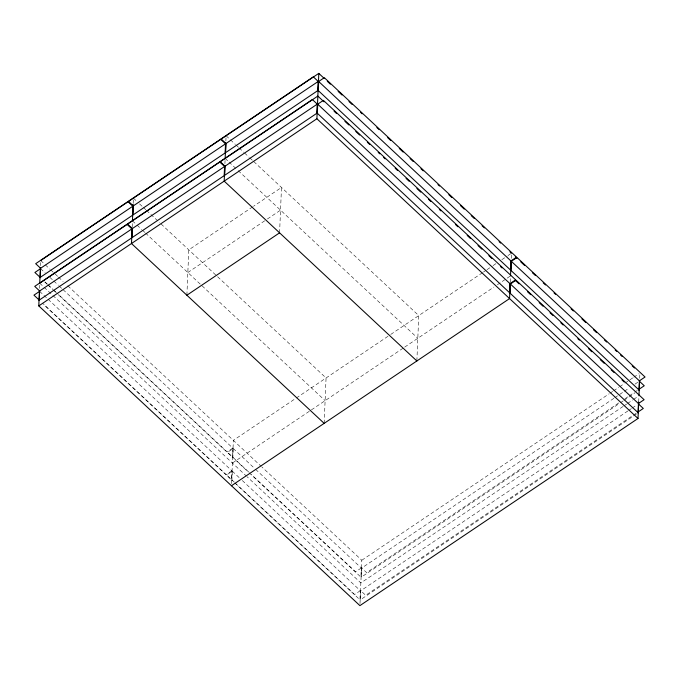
<?xml version="1.0" encoding="UTF-8"?>
<svg xmlns="http://www.w3.org/2000/svg" width="679" height="679" viewBox="0 0 679 679"><rect width="100%" height="100%" fill="white"/><g stroke="black" fill="none" stroke-linecap="round" stroke-linejoin="round"><path stroke-width="0.51" stroke-dasharray="3.4 2.55" d="M39.526 288.371L39.654 285.282M40.477 265.684L40.604 262.586M132.184 227.024L132.354 222.89M133.177 203.301L133.347 199.176M186.886 295.221L188.787 249.847L252.63 206.883M224.927 163.605L225.055 160.507M225.878 140.909L226.005 137.82M48.141 299.303L231.879 470.793L231.497 479.892L43.88 304.778M63.045 289.636L232.829 448.106L232.447 457.205L56.467 292.946M231.547 483.677L233.364 440.357L295.458 398.573M234.331 482.183L226.616 474.986L232.286 471.167L231.904 480.274L234.221 482.429M248.395 471.735L227.567 452.29L233.237 448.479L232.855 457.587L248.285 471.981M279.587 232.838L281.488 187.455L253.505 206.289M324.163 423.357L326.064 377.974L160.32 223.272M242.31 480.528L360.328 590.679L359.946 599.778L234.993 483.151M255.61 469.359L361.279 567.984L360.897 577.091L249.057 472.703M359.997 603.563L361.814 560.251L261.992 467.084M627.854 410.982L360.77 590.722L360.388 599.812L632.743 416.524M613.867 398.335L361.72 568.034L361.338 577.125L619.638 403.292M416.864 360.973L418.765 315.591L253.021 160.889M510.26 282.082L510.43 277.957M511.253 258.359L511.423 254.235M638.71 401.968L638.922 396.816M639.703 378.254L639.915 373.094M187.837 272.534L266.541 219.563M267.416 218.977L280.537 210.15M296.333 397.987L389.907 335.01M390.781 334.424L482.608 272.627M483.482 272.041L486.105 270.276M486.979 269.682L492.233 266.151M493.107 265.565L496.604 263.206M501.849 259.675L507.094 256.144M507.968 255.559L511.465 253.208M232.829 448.106L227.168 451.917L56.612 292.725M232.413 463.053L404.03 347.555M404.701 347.105L493.905 287.073M497.317 284.781L510.515 275.895M231.879 470.793L226.217 474.604L42.48 303.114M361.814 560.251L609.114 393.82M609.997 393.234L612.636 391.452M613.519 390.858L618.798 387.31M619.672 386.716L624.077 383.754M624.96 383.16L632.879 377.83M633.753 377.235L639.041 373.688M361.279 567.984L355.609 571.803L251.476 474.613M614.75 397.75L623.534 391.834M624.417 391.248L628.805 388.286M634.958 384.153L638.472 381.785M618.773 402.919L366.618 572.609L361.72 568.034M624.926 398.777L628.44 396.409M629.314 395.823L633.711 392.861M634.585 392.275L637.225 390.501M620.521 402.698L623.152 400.924M624.035 400.338L634.576 393.243M623.127 406.441L360.863 582.938L247.114 476.777M624.001 405.855L626.649 404.073M627.523 403.479L632.803 399.931M633.685 399.337L638.09 396.375M360.328 590.679L354.659 594.49L235.104 482.905M628.737 410.388L631.368 408.614M632.251 408.02L636.639 405.066M636.274 413.188L365.667 595.296L360.77 590.722M633.626 415.93L636.257 414.156M226.099 135.758L235.384 144.423M236.097 145.094L238.473 147.309M239.178 147.963L243.786 152.274M244.559 152.987L249.176 157.299M249.948 158.02L252.257 160.168M225.148 158.445L228.237 161.339M228.993 162.035L237.523 170.005M238.219 170.65L417.814 338.278M133.398 198.141L136.487 201.026M139.551 203.887L142.683 206.806M143.396 207.477L145.773 209.701M146.545 210.422L159.701 222.695M132.439 220.828L136.292 224.418M137.056 225.139L141.724 229.502M142.446 230.164L144.822 232.388M145.518 233.041L325.114 400.661M40.689 260.524L44.559 264.139M45.332 264.861L49.974 269.19M50.755 269.919L57.715 276.412M58.487 277.134L63.13 281.471M67.773 285.808L261.22 466.363M40.562 268.655L45.213 272.992M49.864 277.338L52.97 280.232M53.743 280.953L58.394 285.299M59.166 286.02L62.273 288.914M233.237 448.479L254.837 468.637M44.975 281.87L47.309 284.043M48.082 284.764L52.733 289.11M53.505 289.831L55.831 292.004M44.831 282.091L47.157 284.263M47.937 284.985L52.589 289.33M53.361 290.052L55.686 292.225M39.738 283.219L52.122 294.771M52.894 295.492L246.341 476.047M39.611 291.342L47.369 298.582M232.286 471.167L239.229 477.651"/><path stroke-width="1.02" d="M638.71 401.968L638.014 418.476L359.912 605.626L38.788 305.906L39.441 290.434M40.392 267.747L39.738 283.219L317.848 96.062L324.036 101.842M39.229 300.441L39.645 290.968L34.731 286.377L126.956 224.308L131.879 228.899L131.497 238.023L39.263 300.093M40.18 277.753L40.596 268.281L35.681 263.69L127.907 201.621L132.829 206.212L132.447 215.336L40.214 277.397M132.142 228.051L131.488 243.523L324.163 423.357M132.439 220.828L133.135 204.328M132.346 228.585L131.964 237.709L224.197 175.64L224.579 166.516L219.657 161.925L127.431 223.994L132.346 228.585L224.579 166.516M133.296 205.89L132.914 215.014L225.148 152.945L225.53 143.821L220.607 139.237L128.382 201.298L133.296 205.89L225.53 143.821M224.842 165.668L224.189 181.132L416.864 360.973M225.148 158.445L225.793 142.972M225.046 166.194L224.664 175.318L316.898 113.249L317.28 104.133L312.357 99.541L220.132 161.61L225.046 166.194L317.28 104.133M225.997 143.507L225.615 152.631L317.848 90.562L318.23 81.438L313.308 76.846L221.082 138.915L225.997 143.507L318.23 81.438M638.014 418.476L316.898 118.749L318.799 73.374L226.973 135.163M317.713 104.184L317.339 113.283L509.598 292.734L509.98 283.644L317.713 104.184L323.382 100.373L515.641 279.833L509.98 283.644M318.663 81.497L318.29 90.596L510.549 270.047L510.931 260.948L318.663 81.497L324.333 77.686L516.592 257.137L510.931 260.948M510.218 283.118L509.564 298.582L231.463 485.74M510.515 275.895L511.168 260.422M638.014 412.976L638.43 403.521L644.099 399.702L516.057 280.198L510.387 284.009L510.005 293.116L638.048 412.628M638.964 390.281L639.38 380.834L645.05 377.015L517.008 257.511L511.338 261.322L510.956 270.429L638.998 389.933M638.964 395.781L639.618 380.316M40.689 260.524L226.099 135.758M40.596 268.281L132.829 206.212M40.562 268.655L34.901 272.466L40.324 277.533M39.645 290.968L131.879 228.899M39.611 291.342L33.95 295.153L39.374 300.22M38.788 305.906L316.898 118.749M186.886 295.221L279.587 232.838M638.981 389.313L644.252 385.765L639.346 381.191M638.031 412.009L643.302 408.461L638.396 403.886M318.799 73.374L324.214 78.425M327.303 81.319L330.401 84.204M338.142 91.427L342.012 95.035M348.972 101.536L352.07 104.43M360.583 112.375L362.128 113.817M376.828 127.542L379.154 129.706M387.667 137.65L390.756 140.536M399.269 148.48L403.139 152.096M410.099 158.589L413.197 161.483M420.938 168.706L423.255 170.87M437.955 184.595L439.508 186.038M448.794 194.703L451.883 197.589M460.396 205.533L464.266 209.149M471.234 215.65L474.324 218.536M482.065 225.759L484.39 227.923M499.09 241.648L500.635 243.09M509.921 251.756L511.465 253.208M515.336 256.815L516.889 258.258M520.751 261.873L524.621 265.481M532.361 272.703L535.459 275.589M543.192 282.812L545.517 284.985M554.03 292.929L555.575 294.372M571.047 308.818L573.373 310.982M581.886 318.926L585.756 322.533M593.488 329.756L596.586 332.651M604.327 339.873L606.644 342.038M615.157 349.982L616.702 351.425M620.572 355.041L622.117 356.483M632.183 365.871L634.5 368.035M511.338 261.322L639.38 380.834M334.093 111.229L336.419 113.393M344.924 121.337L348.794 124.953M355.762 131.446L359.632 135.062M367.364 142.284L369.69 144.449M378.203 152.393L379.748 153.836M383.618 157.452L385.163 158.894M395.22 168.282L397.546 170.446M406.059 178.39L409.148 181.285M416.889 188.507L420.759 192.115M428.5 199.337L430.817 201.502M439.33 209.446L440.875 210.897M455.575 224.613L457.901 226.786M467.186 235.452L470.284 238.337M478.016 245.56L481.886 249.176M488.855 255.669L491.944 258.563M500.457 266.507L502.01 267.95M515.157 280.223L519.028 283.839M527.541 291.783L530.639 294.669M539.151 302.613L543.013 306.229M549.982 312.73L553.079 315.616M560.812 322.839L563.137 325.003M577.837 338.728L579.382 340.171M588.668 348.836L591.765 351.73M600.278 359.675L604.149 363.282M611.108 369.783L614.206 372.669M621.947 379.892L624.264 382.065M510.387 284.009L638.43 403.521"/></g></svg>
